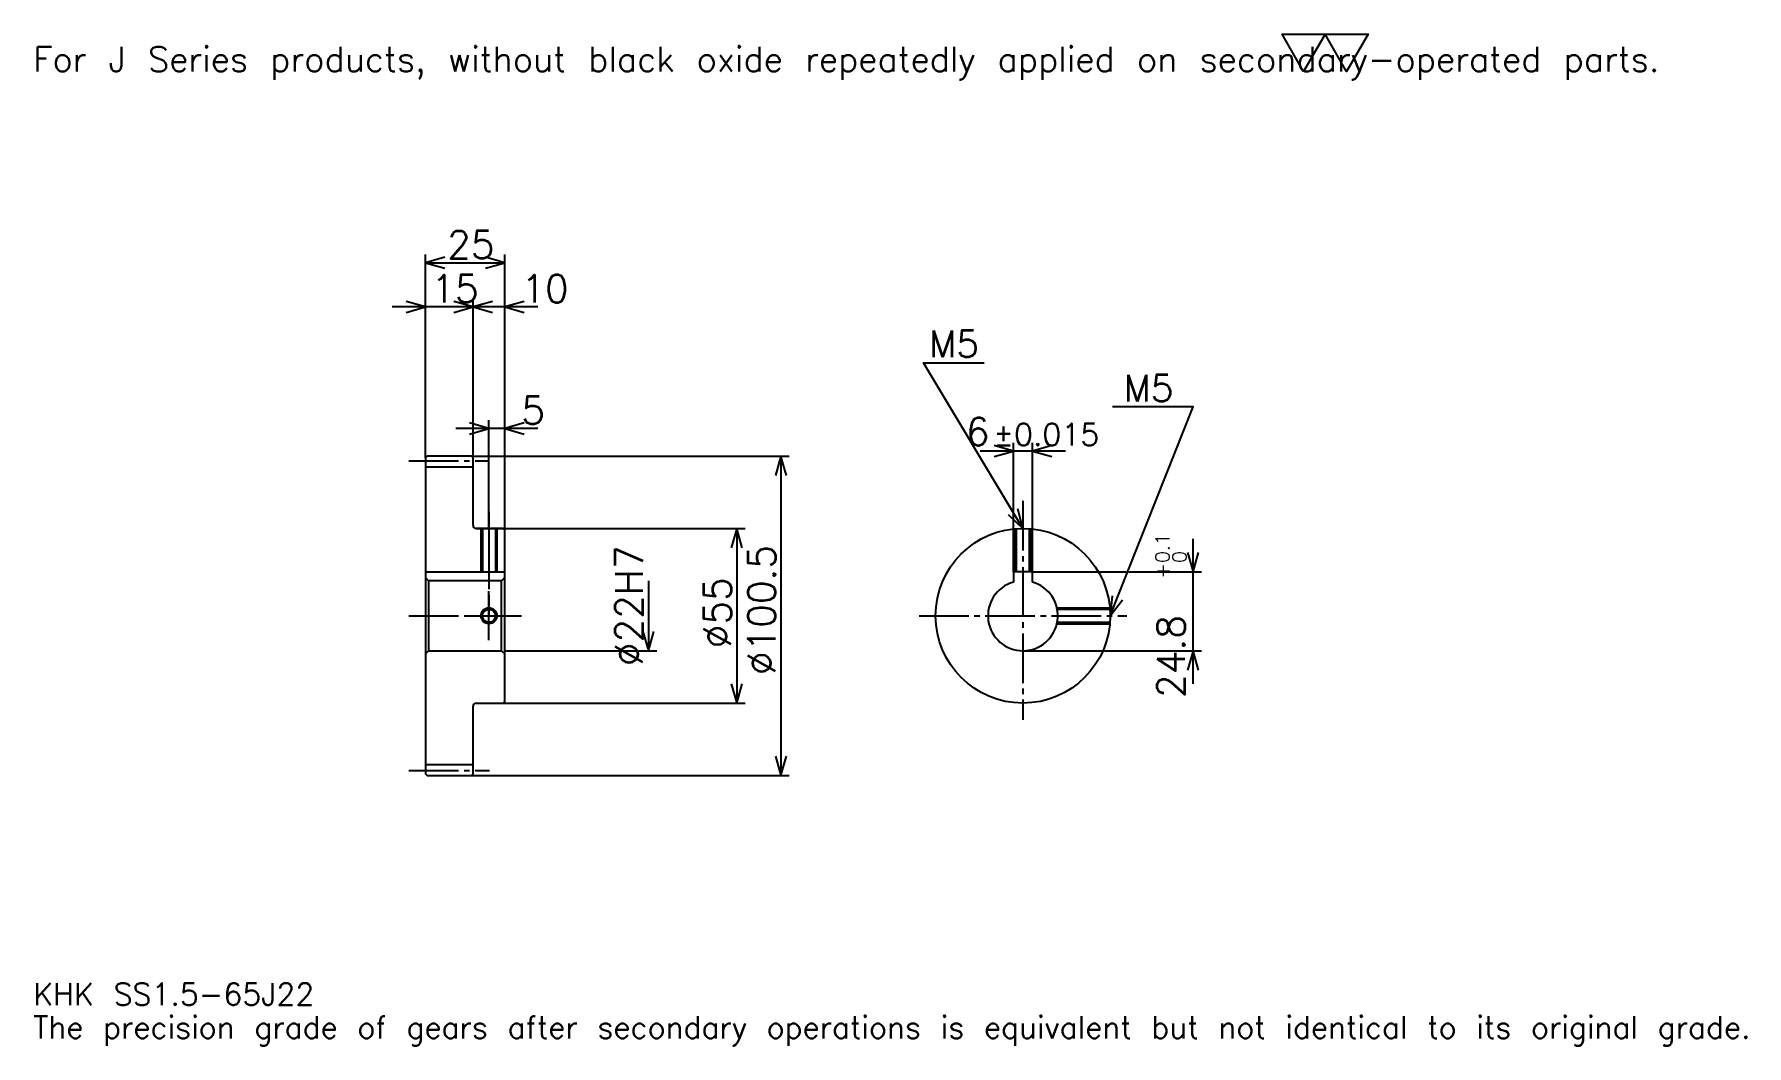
# Model space of a CAD drawing. Extents: x 18 to 557, y 6 to 325.
import ezdxf

# ---------------------------------------------------------------- set-up
doc = ezdxf.new("R2010")
doc.units = 0
doc.linetypes.add('DASHDOT', pattern=[20.869564, 15.652174, -1.73913, 1.73913, -1.73913])
doc.layers.get('0').update_dxf_attribs({"linetype": 'CONTINUOUS'})
doc.layers.add('DASHDOT', color=6, linetype='DASHDOT')
doc.styles.add('KANJI', font='TXT', dxfattribs={"bigfont": 'BIGFONT'})

msp = doc.modelspace()

# ---------------------------------------------------------------- linework, layer by layer
at = {"color": 5}
for p, q in [((140.869568, 191.989136), (140.869568, 255.467407)), ((165.869568, 191.989136), (165.869568, 255.467407)), ((140.869568, 252.858704), (165.869568, 252.858704)), ((166.304352, 238.945648), (130.434784, 238.945648)), ((176.304352, 238.945648), (145.434784, 238.945648)), ((155.869568, 191.989136), (155.869568, 241.554352)), ((176.304352, 200.684784), (150.434784, 200.684784)), ((160.869568, 191.989136), (160.869568, 203.293488)), ((326.021729, 155.539139), (326.021729, 196.195663)), ((332.021729, 155.539139), (332.021729, 196.195663)), ((140.869568, 191.489136), (140.869568, 191.989136)), ((155.369568, 191.989136), (165.869568, 191.989136)), ((155.869568, 191.489136), (155.869568, 191.989136)), ((160.869568, 169.239136), (160.869568, 191.989136)), ((160.869568, 169.239136), (160.869568, 191.989136)), ((165.869568, 191.989136), (255.434784, 191.989136)), ((165.869568, 168.739136), (165.869568, 191.989136)), ((252.82608, 191.989136), (252.82608, 91.489136)), ((342.456543, 193.58696), (315.586975, 193.58696)), ((156.869568, 169.239136), (165.869568, 169.239136)), ((165.869568, 169.239136), (241.521744, 169.239136)), ((238.913055, 169.239136), (238.913055, 114.239136)), ((382.608704, 120.304352), (382.608704, 165.973923)), ((211.08696, 152.739136), (211.08696, 130.739136)), ((332.021729, 155.539139), (385.217407, 155.539139)), ((165.869568, 130.739136), (213.695648, 130.739136)), ((329.021729, 130.739136), (385.217407, 130.739136)), ((156.869568, 114.239136), (165.869568, 114.239136)), ((165.869568, 114.239136), (241.521744, 114.239136)), ((155.369568, 91.489136), (165.869568, 91.489136)), ((165.869568, 91.489136), (255.434784, 91.489136))]:
    msp.add_line(p, q, dxfattribs=at)
at = {"color": 4}
for p, q in [((140.869568, 188.614136), (155.869568, 188.614136)), ((140.869568, 155.539139), (165.869568, 155.539139)), ((141.869568, 152.739136), (141.869568, 130.739136)), ((164.869568, 152.739136), (165.869568, 153.739136)), ((164.869568, 130.739136), (165.869568, 129.739136)), ((140.869568, 94.864136), (155.869568, 94.864136))]:
    msp.add_line(p, q, dxfattribs=at)
at = {"color": 7}
msp.add_lwpolyline([(417.391296, 313.043488), (410.608673, 324.800018), (437.739136, 324.800018), (430.956512, 313.043488), (424.17392, 324.800018), (417.391296, 313.043488)], dxfattribs=at)
at = {"color": 5}
for points in [[(146.956528, 254.597839), (140.869568, 252.858704), (146.956528, 251.119568)], [(159.782608, 251.119568), (165.869568, 252.858704), (159.782608, 254.597839)], [(134.782608, 237.206528), (140.869568, 238.945648), (134.782608, 240.684784)], [(149.782608, 237.206528), (155.869568, 238.945648), (149.782608, 240.684784)], [(161.956528, 240.684784), (155.869568, 238.945648), (161.956528, 237.206528)], [(171.956528, 240.684784), (165.869568, 238.945648), (171.956528, 237.206528)], [(329.021729, 169.239136), (297.717407, 221.413055), (316.847839, 221.413055)], [(356.521729, 141.739136), (382.608704, 207.5), (357.217407, 207.5)], [(154.782608, 198.945648), (160.869568, 200.684784), (154.782608, 202.42392)], [(171.956528, 202.42392), (165.869568, 200.684784), (171.956528, 198.945648)], [(319.934784, 191.847839), (326.021729, 193.58696), (319.934784, 195.326096)], [(338.108704, 195.326096), (332.021729, 193.58696), (338.108704, 191.847839)], [(254.565216, 185.902176), (252.82608, 191.989136), (251.08696, 185.902176)], [(324.398743, 173.563889), (329.021729, 169.239136), (327.381317, 175.353424)], [(240.652176, 163.152176), (238.913055, 169.239136), (237.17392, 163.152176)], [(380.869568, 161.626099), (382.608704, 155.539139), (384.347839, 161.626099)], [(357.149658, 148.038452), (356.521729, 141.739136), (360.382812, 146.755875)], [(209.347839, 136.826096), (211.08696, 130.739136), (212.82608, 136.826096)], [(384.347839, 124.652176), (382.608704, 130.739136), (380.869568, 124.652176)], [(237.17392, 120.326096), (238.913055, 114.239136), (240.652176, 120.326096)], [(251.08696, 97.576096), (252.82608, 91.489136), (254.565216, 97.576096)]]:
    msp.add_lwpolyline(points, dxfattribs=at)
at = {"color": 4}
for points in [[(155.869568, 170.239136), (155.869568, 191.489136), (155.369568, 191.989136), (141.369568, 191.989136), (140.869568, 191.489136), (140.869568, 129.739136)], [(156.869568, 114.239136), (165.369568, 114.239136), (165.869568, 114.739136), (165.869568, 168.739136), (165.369568, 169.239136), (156.869568, 169.239136)], [(158.369568, 169.239136), (158.369568, 155.539139)], [(158.804565, 169.239136), (158.804565, 155.539139)], [(162.93457, 169.239136), (162.93457, 155.539139)], [(163.369568, 169.239136), (163.369568, 155.539139)], [(326.521729, 155.539139), (326.521729, 169.125259)], [(326.956726, 155.539139), (326.956726, 169.161499)], [(331.086731, 155.539139), (331.086731, 169.161499)], [(331.521729, 155.539139), (331.521729, 169.125259)], [(140.869568, 129.739136), (141.869568, 130.739136), (164.869568, 130.739136), (164.869568, 152.739136), (141.869568, 152.739136), (140.869568, 153.739136)], [(332.021729, 152.322144), (332.021729, 155.539139), (326.021729, 155.539139), (326.021729, 152.322144)], [(339.733887, 144.239136), (356.407867, 144.239136)], [(339.826172, 143.804138), (356.444092, 143.804138)], [(339.733887, 139.239136), (356.407867, 139.239136)], [(339.826172, 139.674133), (356.444092, 139.674133)], [(140.869568, 129.739136), (140.869568, 91.989136), (141.369568, 91.489136), (155.369568, 91.489136), (155.869568, 91.989136), (155.869568, 113.239136)]]:
    msp.add_lwpolyline(points, dxfattribs=at)
for centre, radius in [((329.021729, 141.739136), 27.5), ((160.869568, 141.739136), 2.065)]:
    msp.add_circle(centre, radius, dxfattribs=at)
at = {"color": 7}
msp.add_circle((160.869568, 141.739136), 2.5, dxfattribs=at)
at = {"color": 4}
for centre, radius, start, end in [((156.869568, 170.239136), 1, 180, 270), ((329.021729, 141.739136), 11, 105.82662089, 74.17337911), ((156.869568, 113.239136), 1, 90, 180)]:
    msp.add_arc(centre, radius, start, end, dxfattribs=at)
at = {"layer": 'DASHDOT', "color": 7}
for p, q in [((135.652176, 190.489136), (161.08696, 190.489136)), ((329.021729, 177.934784), (329.021729, 109.021744)), ((160.869568, 169.239136), (160.869568, 141.739136)), ((135.652176, 141.739136), (171.08696, 141.739136)), ((296.304352, 141.739136), (361.739136, 141.739136)), ((135.652176, 92.989136), (161.08696, 92.989136))]:
    msp.add_line(p, q, dxfattribs=at)
for points in [[(160.869568, 174.456528), (160.869568, 150.321747)], [(160.869568, 134.021744), (160.869568, 149.456528)], [(153.152176, 141.739136), (168.58696, 141.739136)]]:
    msp.add_lwpolyline(points, dxfattribs=at)

# ---------------------------------------------------------------- texts
at = {"color": 7, "style": 'KANJI'}
for s, height, p in [('For J Series products, without black oxide repeatedly applied on secondary-operated parts.', 7.826087, (17.391304, 313.043488)), ('25', 8.695652, (147.717392, 254.25)), ('15', 8.695652, (142.717392, 240.33696)), ('10', 8.695652, (171.08696, 240.33696)), ('M5', 8.347826, (299.456543, 223.152176)), ('M5', 8.347826, (360.695679, 209.239136)), ('5', 8.695652, (171.08696, 202.076096)), ('6', 8.695652, (311.072205, 195.326096)), ('%%p0.015', 6.956522, (319.67981, 195.326096)), ('KHK SS1.5-65J22', 6.956522, (17.391304, 19.130434)), ('The precision grade of gears after secondary operations is equivalent but not identical to its original grade.', 6.956522, (17.391304, 8.695652))]:
    msp.add_text(s, height=height, dxfattribs=at).set_placement(p)
for s, height, p in [('%%c22H7', 8.695652, (209.347839, 125.869568)), ('%%c100.5', 8.695652, (251.08696, 123.04348)), ('0.1', 4.347826, (375.130432, 158.372498)), ('+', 4.347826, (375.130432, 153.502945)), ('0', 4.347826, (380.521729, 158.372498)), ('%%c55', 8.695652, (237.17392, 131.521744)), ('24.8', 8.695652, (380, 115.864716))]:
    msp.add_text(s, height=height, rotation=90, dxfattribs=at).set_placement(p)

doc.saveas('drawing.dxf')
